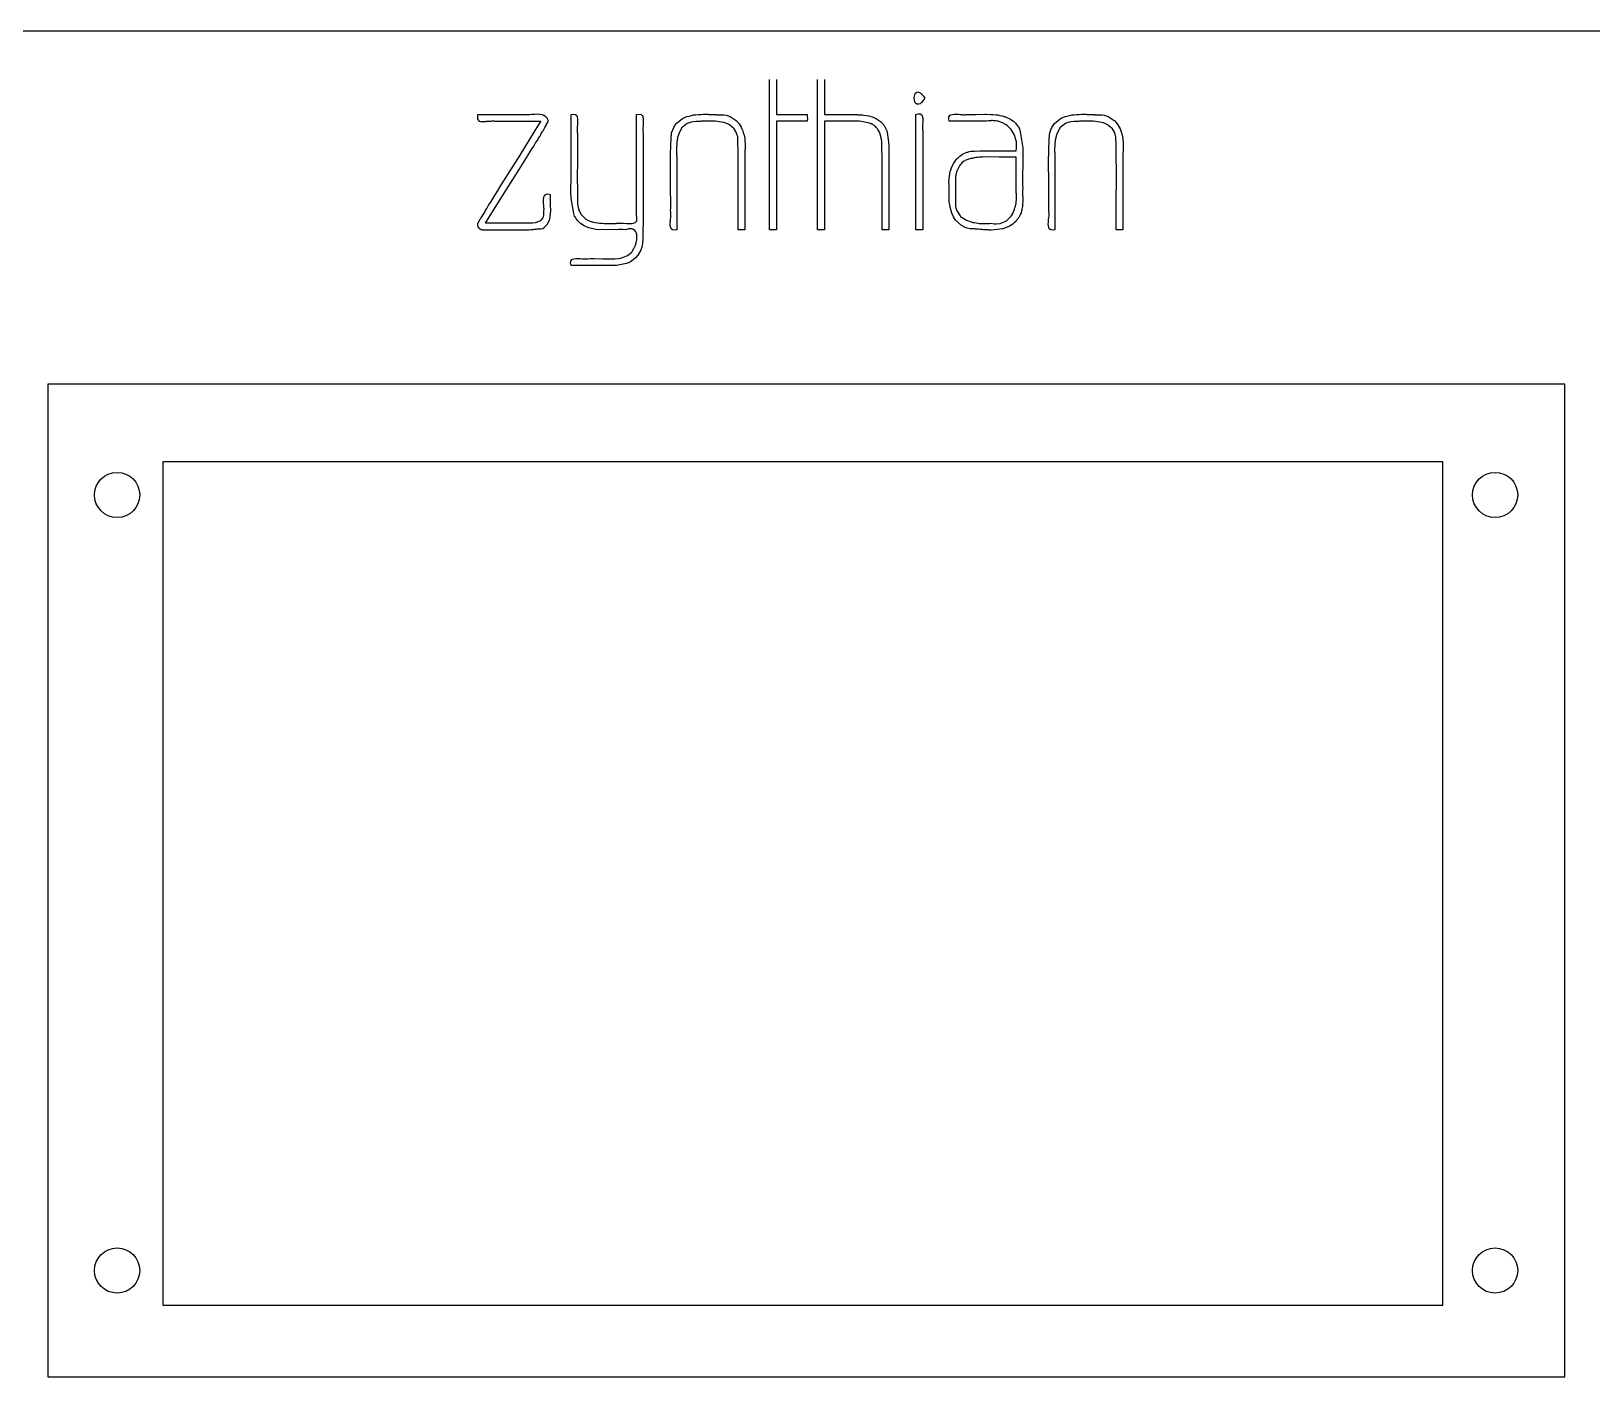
# Model space of a CAD drawing. Extents: x 0 to 273, y -3 to 140.
# Drawn here: x 92.3 to 195.9, y 46.4 to 136.8 of the extents above; entities that cross this region are included whole.
import ezdxf

# ---------------------------------------------------------------- set-up
doc = ezdxf.new("R2010")
doc.units = 0
doc.layers.get('0').update_dxf_attribs({"linetype": 'CONTINUOUS'})
doc.layers.add('DXF_PI4_CASE_TOP_MODEL_LAY', color=7, linetype='CONTINUOUS')

msp = doc.modelspace()

# ---------------------------------------------------------------- linework, layer by layer
at = {"color": 18}
for points in [[(141.32, 123.61, 0), (141.32, 126.9, 0), (141.32, 126.94, 0), (141.32, 127.7, 0), (141.32, 128.1, 0), (141.32, 128.5, 0), (141.32, 128.9, 0), (141.32, 129.3, 0), (141.32, 129.7, 0), (141.32, 129.9, 0), (141.32, 130, 0), (141.32, 130.2, 0), (141.32, 130.27, 0), (141.32, 130.52, 0), (141.32, 130.69, 0), (141.32, 130.85, 0), (141.32, 131.17, 0), (141.32, 131.33, 0), (141.32, 131.5, 0), (141.32, 131.82, 0), (141.32, 131.98, 0), (141.32, 132.15, 0), (141.32, 132.31, 0), (141.32, 132.39, 0), (141.32, 132.47, 0), (141.32, 132.55, 0), (141.32, 132.63, 0), (141.32, 132.71, 0), (141.32, 132.75, 0), (141.32, 132.77, 0), (141.32, 132.99, 0), (141.32, 133.04, 0), (141.32, 133.09, 0), (141.32, 133.19, 0), (141.32, 133.24, 0), (141.32, 133.27, 0), (141.32, 133.59, 0)], [(141.79, 133.59, 0), (141.79, 132.82, 0), (141.79, 132.06, 0), (141.79, 132.04, 0), (141.79, 131.91, 0), (141.79, 131.83, 0), (141.79, 131.76, 0), (141.79, 131.68, 0), (141.79, 131.61, 0), (141.79, 131.57, 0), (141.79, 131.53, 0), (141.79, 131.49, 0), (141.79, 131.47, 0), (141.79, 131.41, 0), (141.79, 131.39, 0), (141.79, 131.36, 0), (141.79, 131.35, 0), (141.79, 131.27, 0)], [(144.5, 123.61, 0), (144.5, 126.9, 0), (144.5, 126.94, 0), (144.5, 127.7, 0), (144.5, 128.1, 0), (144.5, 128.5, 0), (144.5, 128.9, 0), (144.5, 129.3, 0), (144.5, 129.7, 0), (144.5, 129.9, 0), (144.5, 130, 0), (144.5, 130.2, 0), (144.5, 130.27, 0), (144.5, 130.52, 0), (144.5, 130.69, 0), (144.5, 130.85, 0), (144.5, 131.17, 0), (144.5, 131.33, 0), (144.5, 131.5, 0), (144.5, 131.82, 0), (144.5, 131.98, 0), (144.5, 132.15, 0), (144.5, 132.31, 0), (144.5, 132.39, 0), (144.5, 132.47, 0), (144.5, 132.55, 0), (144.5, 132.63, 0), (144.5, 132.71, 0), (144.5, 132.75, 0), (144.5, 132.77, 0), (144.5, 132.99, 0), (144.5, 133.04, 0), (144.5, 133.09, 0), (144.5, 133.14, 0), (144.5, 133.19, 0), (144.5, 133.24, 0), (144.5, 133.27, 0), (144.5, 133.59, 0)], [(144.97, 133.59, 0), (144.97, 132.82, 0), (144.97, 132.06, 0), (144.97, 132.04, 0), (144.97, 131.91, 0), (144.97, 131.83, 0), (144.97, 131.76, 0), (144.97, 131.68, 0), (144.97, 131.61, 0), (144.97, 131.57, 0), (144.97, 131.53, 0), (144.97, 131.49, 0), (144.97, 131.47, 0), (144.97, 131.41, 0), (144.97, 131.39, 0), (144.97, 131.36, 0), (144.97, 131.35, 0), (144.97, 131.27, 0)], [(151.64, 132.35, 0), (151.5, 132.16, 0), (151.41, 132.05, 0), (151.32, 131.98, 0), (151.24, 131.94, 0), (151.11, 131.94, 0), (151.01, 132.01, 0), (150.95, 132.15, 0), (150.94, 132.23, 0), (150.93, 132.32, 0), (150.93, 132.4, 0), (150.94, 132.49, 0), (150.96, 132.56, 0), (151, 132.65, 0), (151.11, 132.75, 0), (151.17, 132.76, 0), (151.22, 132.75, 0), (151.29, 132.73, 0), (151.32, 132.71, 0), (151.35, 132.68, 0), (151.39, 132.65, 0), (151.41, 132.63, 0), (151.42, 132.62, 0), (151.48, 132.56, 0), (151.5, 132.53, 0), (151.53, 132.5, 0), (151.54, 132.48, 0), (151.55, 132.48, 0), (151.64, 132.35, 0)], [(124.8, 131.25, 0), (123.84, 131.25, 0), (122.9, 131.25, 0), (122.88, 131.25, 0), (122.72, 131.25, 0), (122.62, 131.25, 0), (122.53, 131.25, 0), (122.43, 131.25, 0), (122.39, 131.25, 0), (122.34, 131.25, 0), (122.29, 131.25, 0), (122.25, 131.25, 0), (122.2, 131.25, 0), (122.18, 131.25, 0), (122.1, 131.25, 0), (122.07, 131.25, 0), (122.04, 131.25, 0), (122.02, 131.25, 0), (121.92, 131.25, 0)], [(121.92, 131.25, 0), (121.92, 130.96, 0), (121.99, 130.87, 0), (122.06, 130.83, 0), (122.16, 130.8, 0), (122.29, 130.8, 0), (122.43, 130.8, 0), (122.5, 130.8, 0), (122.53, 130.81, 0), (122.59, 130.81, 0), (122.73, 130.83, 0), (122.83, 130.83, 0), (122.89, 130.84, 0), (122.94, 130.84, 0), (122.97, 130.84, 0), (123, 130.84, 0), (123.02, 130.84, 0), (123.04, 130.84, 0), (123.08, 130.83, 0), (123.1, 130.83, 0), (123.11, 130.83, 0), (123.12, 130.83, 0), (123.17, 130.82, 0)], [(126.13, 130.82, 0), (125.92, 130.48, 0), (124.73, 128.57, 0), (123.35, 126.36, 0), (123.32, 126.31, 0), (123.08, 125.92, 0), (122.94, 125.7, 0), (122.81, 125.48, 0), (122.67, 125.26, 0), (122.54, 125.04, 0), (122.47, 124.93, 0), (122.41, 124.82, 0), (122.34, 124.7, 0), (122.31, 124.65, 0), (122.19, 124.46, 0), (122.15, 124.39, 0), (122.11, 124.32, 0), (122.09, 124.29, 0), (121.95, 124.05, 0)], [(122.46, 124.04, 0), (122.66, 124.38, 0), (123.86, 126.29, 0), (124.7, 127.61, 0), (125.25, 128.49, 0), (125.28, 128.54, 0), (125.52, 128.93, 0), (125.66, 129.15, 0), (125.79, 129.37, 0), (125.93, 129.59, 0), (125.99, 129.7, 0), (126.06, 129.81, 0), (126.13, 129.93, 0), (126.19, 130.04, 0), (126.26, 130.15, 0), (126.29, 130.2, 0), (126.31, 130.23, 0), (126.4, 130.4, 0), (126.44, 130.46, 0), (126.48, 130.53, 0), (126.5, 130.57, 0), (126.64, 130.81, 0)], [(123.17, 130.82, 0), (124.15, 130.82, 0), (125.12, 130.82, 0), (125.14, 130.82, 0), (125.32, 130.82, 0), (125.41, 130.82, 0), (125.51, 130.82, 0), (125.6, 130.82, 0), (125.65, 130.82, 0), (125.7, 130.82, 0), (125.75, 130.82, 0), (125.8, 130.82, 0), (125.85, 130.82, 0), (125.87, 130.82, 0), (125.95, 130.82, 0), (125.98, 130.82, 0), (126.01, 130.82, 0), (126.03, 130.82, 0), (126.13, 130.82, 0)], [(126.64, 130.81, 0), (126.6, 130.91, 0), (126.57, 130.99, 0), (126.47, 131.1, 0), (126.3, 131.21, 0), (126.22, 131.24, 0), (126.06, 131.27, 0), (125.9, 131.28, 0), (125.72, 131.27, 0), (125.63, 131.27, 0), (125.52, 131.26, 0), (125.4, 131.25, 0), (125.23, 131.24, 0), (125.16, 131.24, 0), (125.09, 131.23, 0), (125.02, 131.23, 0), (124.99, 131.24, 0), (124.97, 131.24, 0), (124.92, 131.24, 0), (124.9, 131.24, 0), (124.88, 131.24, 0), (124.87, 131.24, 0), (124.8, 131.25, 0)], [(128.15, 131.27, 0), (128.25, 131.29, 0), (128.43, 131.27, 0), (128.52, 131.2, 0), (128.55, 131.13, 0), (128.58, 130.9, 0), (128.58, 130.76, 0), (128.57, 130.69, 0), (128.56, 130.59, 0), (128.55, 130.45, 0), (128.54, 130.36, 0), (128.54, 130.3, 0), (128.54, 130.24, 0), (128.54, 130.19, 0), (128.54, 130.17, 0), (128.54, 130.11, 0), (128.54, 130.1, 0), (128.55, 130.08, 0), (128.56, 130.03, 0)], [(128.15, 128.14, 0), (128.15, 129.18, 0), (128.15, 130.21, 0), (128.15, 130.23, 0), (128.15, 130.41, 0), (128.15, 130.51, 0), (128.15, 130.61, 0), (128.15, 130.71, 0), (128.15, 130.76, 0), (128.15, 130.82, 0), (128.15, 130.87, 0), (128.15, 130.92, 0), (128.15, 130.97, 0), (128.15, 130.99, 0), (128.15, 131.08, 0), (128.15, 131.11, 0), (128.15, 131.14, 0), (128.15, 131.16, 0), (128.15, 131.27, 0)], [(132.48, 131.27, 0), (132.77, 131.28, 0), (132.87, 131.2, 0), (132.9, 131.14, 0), (132.94, 130.92, 0), (132.94, 130.78, 0), (132.94, 130.71, 0), (132.93, 130.62, 0), (132.92, 130.49, 0), (132.91, 130.38, 0), (132.91, 130.33, 0), (132.9, 130.27, 0), (132.9, 130.22, 0), (132.9, 130.19, 0), (132.91, 130.13, 0), (132.91, 130.12, 0), (132.91, 130.1, 0), (132.92, 130.05, 0)], [(132.48, 124.57, 0), (132.48, 126.78, 0), (132.48, 126.8, 0), (132.48, 127.32, 0), (132.48, 127.58, 0), (132.48, 127.85, 0), (132.48, 128.12, 0), (132.48, 128.39, 0), (132.48, 128.66, 0), (132.48, 128.79, 0), (132.48, 128.99, 0), (132.48, 129.04, 0), (132.48, 129.21, 0), (132.48, 129.43, 0), (132.48, 129.64, 0), (132.48, 129.75, 0), (132.48, 129.86, 0), (132.48, 130.08, 0), (132.48, 130.19, 0), (132.48, 130.3, 0), (132.48, 130.41, 0), (132.48, 130.52, 0), (132.48, 130.62, 0), (132.48, 130.68, 0), (132.48, 130.71, 0), (132.48, 130.87, 0), (132.48, 130.93, 0), (132.48, 131, 0), (132.48, 131.03, 0), (132.48, 131.05, 0), (132.48, 131.27, 0)], [(134.82, 130.05, 0), (134.89, 130.25, 0), (134.96, 130.4, 0), (135.13, 130.66, 0), (135.52, 130.98, 0), (135.58, 131.01, 0), (135.84, 131.12, 0), (135.98, 131.16, 0), (136.13, 131.2, 0), (136.28, 131.23, 0), (136.43, 131.25, 0), (136.59, 131.26, 0), (136.67, 131.27, 0), (136.79, 131.27, 0), (136.92, 131.28, 0), (137.05, 131.28, 0), (137.17, 131.28, 0), (137.24, 131.28, 0), (137.3, 131.27, 0), (137.43, 131.27, 0), (137.49, 131.27, 0), (137.56, 131.27, 0), (137.62, 131.26, 0), (137.68, 131.26, 0), (137.74, 131.26, 0), (137.77, 131.26, 0), (137.79, 131.25, 0), (137.88, 131.25, 0), (137.92, 131.25, 0), (137.95, 131.25, 0), (137.97, 131.25, 0), (138.1, 131.24, 0)], [(136.44, 130.79, 0), (136.24, 130.78, 0), (136.11, 130.76, 0), (135.86, 130.67, 0), (135.53, 130.41, 0), (135.5, 130.39, 0), (135.29, 129.98, 0), (135.22, 129.74, 0), (135.2, 129.62, 0), (135.17, 129.46, 0), (135.16, 129.35, 0), (135.16, 129.25, 0), (135.15, 129.14, 0), (135.15, 129.04, 0), (135.15, 128.93, 0), (135.15, 128.88, 0), (135.15, 128.83, 0), (135.15, 128.78, 0), (135.15, 128.72, 0), (135.15, 128.67, 0), (135.15, 128.65, 0), (135.15, 128.56, 0), (135.16, 128.53, 0), (135.16, 128.5, 0), (135.16, 128.48, 0), (135.16, 128.38, 0)], [(139.21, 129.77, 0), (139.16, 129.95, 0), (139.11, 130.08, 0), (138.98, 130.3, 0), (138.67, 130.57, 0), (138.61, 130.6, 0), (138.38, 130.7, 0), (138.26, 130.73, 0), (138.13, 130.76, 0), (138, 130.78, 0), (137.87, 130.8, 0), (137.73, 130.81, 0), (137.66, 130.82, 0), (137.56, 130.82, 0), (137.43, 130.82, 0), (137.34, 130.82, 0), (137.22, 130.82, 0), (137.17, 130.82, 0), (137.11, 130.82, 0), (137, 130.81, 0), (136.95, 130.81, 0), (136.89, 130.81, 0), (136.84, 130.81, 0), (136.79, 130.81, 0), (136.73, 130.8, 0), (136.71, 130.8, 0), (136.62, 130.8, 0), (136.59, 130.8, 0), (136.56, 130.8, 0), (136.54, 130.8, 0), (136.44, 130.79, 0)], [(138.1, 131.24, 0), (138.29, 131.23, 0), (138.44, 131.21, 0), (138.7, 131.13, 0), (139.1, 130.87, 0), (139.13, 130.84, 0), (139.3, 130.65, 0), (139.37, 130.54, 0), (139.43, 130.42, 0), (139.49, 130.3, 0), (139.54, 130.18, 0), (139.58, 130.05, 0), (139.6, 129.99, 0), (139.61, 129.95, 0), (139.63, 129.89, 0), (139.65, 129.79, 0), (139.67, 129.67, 0), (139.68, 129.55, 0), (139.69, 129.5, 0), (139.69, 129.44, 0), (139.7, 129.33, 0), (139.7, 129.27, 0), (139.71, 129.21, 0), (139.71, 129.16, 0), (139.71, 129.1, 0), (139.7, 129.05, 0), (139.7, 129.02, 0), (139.7, 129, 0), (139.7, 128.92, 0), (139.69, 128.89, 0), (139.69, 128.85, 0), (139.69, 128.84, 0), (139.68, 128.72, 0)], [(141.79, 131.27, 0), (142.47, 131.27, 0), (143.14, 131.27, 0), (143.15, 131.27, 0), (143.27, 131.27, 0), (143.34, 131.27, 0), (143.4, 131.27, 0), (143.47, 131.27, 0), (143.54, 131.27, 0), (143.6, 131.27, 0), (143.64, 131.27, 0), (143.65, 131.27, 0), (143.71, 131.27, 0), (143.73, 131.27, 0), (143.75, 131.27, 0), (143.76, 131.27, 0), (143.83, 131.27, 0)], [(141.79, 130.81, 0), (141.79, 128.44, 0), (141.79, 128.41, 0), (141.79, 127.86, 0), (141.79, 127.57, 0), (141.79, 127.28, 0), (141.79, 127, 0), (141.79, 126.71, 0), (141.79, 126.42, 0), (141.79, 126.28, 0), (141.79, 126.06, 0), (141.79, 126.01, 0), (141.79, 125.83, 0), (141.79, 125.59, 0), (141.79, 125.36, 0), (141.79, 125.24, 0), (141.79, 125.12, 0), (141.79, 124.89, 0), (141.79, 124.77, 0), (141.79, 124.65, 0), (141.79, 124.54, 0), (141.79, 124.42, 0), (141.79, 124.3, 0), (141.79, 124.24, 0), (141.79, 124.22, 0), (141.79, 124.04, 0), (141.79, 123.97, 0), (141.79, 123.9, 0), (141.79, 123.86, 0), (141.79, 123.84, 0), (141.79, 123.61, 0)], [(143.81, 130.81, 0), (143.14, 130.81, 0), (142.48, 130.81, 0), (142.46, 130.81, 0), (142.35, 130.81, 0), (142.28, 130.81, 0), (142.21, 130.81, 0), (142.15, 130.81, 0), (142.08, 130.81, 0), (142.02, 130.81, 0), (141.98, 130.81, 0), (141.97, 130.81, 0), (141.91, 130.81, 0), (141.89, 130.81, 0), (141.87, 130.81, 0), (141.86, 130.81, 0), (141.79, 130.81, 0)], [(143.83, 131.27, 0), (143.83, 131.19, 0), (143.83, 131.13, 0), (143.83, 131.11, 0), (143.84, 131.03, 0), (143.84, 130.99, 0), (143.84, 130.97, 0), (143.84, 130.95, 0), (143.84, 130.92, 0), (143.83, 130.89, 0), (143.83, 130.88, 0), (143.83, 130.86, 0), (143.82, 130.85, 0), (143.82, 130.83, 0), (143.81, 130.81, 0)], [(144.97, 131.27, 0), (145.1, 131.27, 0), (145.85, 131.27, 0), (146.36, 131.27, 0), (146.7, 131.27, 0), (146.72, 131.27, 0), (146.87, 131.27, 0), (146.96, 131.26, 0), (147.04, 131.26, 0), (147.13, 131.26, 0), (147.17, 131.25, 0), (147.21, 131.25, 0), (147.26, 131.25, 0), (147.3, 131.25, 0), (147.34, 131.24, 0), (147.36, 131.24, 0), (147.44, 131.24, 0), (147.46, 131.24, 0), (147.49, 131.23, 0), (147.5, 131.23, 0), (147.59, 131.22, 0)], [(145.96, 130.81, 0), (145.63, 130.81, 0), (145.48, 130.81, 0), (145.3, 130.81, 0), (145.17, 130.81, 0), (145.03, 130.81, 0), (145.02, 130.81, 0), (144.97, 130.81, 0)], [(144.97, 130.81, 0), (144.97, 128.44, 0), (144.97, 128.41, 0), (144.97, 127.86, 0), (144.97, 127.57, 0), (144.97, 127.28, 0), (144.97, 127, 0), (144.97, 126.71, 0), (144.97, 126.42, 0), (144.97, 126.28, 0), (144.97, 126.06, 0), (144.97, 126.01, 0), (144.97, 125.83, 0), (144.97, 125.59, 0), (144.97, 125.36, 0), (144.97, 125.24, 0), (144.97, 125.12, 0), (144.97, 124.89, 0), (144.97, 124.77, 0), (144.97, 124.65, 0), (144.97, 124.54, 0), (144.97, 124.42, 0), (144.97, 124.3, 0), (144.97, 124.25, 0), (144.97, 124.22, 0), (144.97, 124.04, 0), (144.97, 123.97, 0), (144.97, 123.9, 0), (144.97, 123.86, 0), (144.97, 123.84, 0), (144.97, 123.61, 0)], [(147.94, 130.69, 0), (147.85, 130.72, 0), (147.29, 130.81, 0), (146.98, 130.82, 0), (146.64, 130.82, 0), (146.62, 130.82, 0), (146.51, 130.81, 0), (146.44, 130.81, 0), (146.38, 130.81, 0), (146.31, 130.81, 0), (146.25, 130.81, 0), (146.18, 130.81, 0), (146.15, 130.81, 0), (146.13, 130.81, 0), (146.08, 130.81, 0), (146.06, 130.81, 0), (146.04, 130.81, 0), (146.03, 130.81, 0), (145.96, 130.81, 0)], [(147.59, 131.22, 0), (147.77, 131.2, 0), (147.92, 131.17, 0), (148.2, 131.08, 0), (148.22, 131.07, 0), (148.36, 131.01, 0), (148.43, 130.97, 0), (148.5, 130.93, 0), (148.56, 130.89, 0), (148.63, 130.84, 0), (148.69, 130.79, 0), (148.71, 130.77, 0), (148.76, 130.73, 0), (148.78, 130.7, 0), (148.84, 130.64, 0), (148.88, 130.59, 0), (148.9, 130.56, 0), (148.92, 130.54, 0), (148.96, 130.49, 0), (148.97, 130.46, 0), (148.99, 130.43, 0), (149, 130.41, 0), (149.02, 130.38, 0), (149.03, 130.35, 0), (149.04, 130.33, 0), (149.06, 130.28, 0), (149.07, 130.26, 0), (149.07, 130.24, 0), (149.08, 130.23, 0), (149.1, 130.17, 0)], [(148.78, 129.33, 0), (148.77, 129.48, 0), (148.76, 129.62, 0), (148.7, 129.86, 0), (148.69, 129.89, 0), (148.65, 130.02, 0), (148.62, 130.08, 0), (148.59, 130.14, 0), (148.55, 130.2, 0), (148.52, 130.26, 0), (148.48, 130.31, 0), (148.46, 130.34, 0), (148.43, 130.38, 0), (148.4, 130.41, 0), (148.35, 130.46, 0), (148.31, 130.49, 0), (148.29, 130.51, 0), (148.27, 130.53, 0), (148.22, 130.56, 0), (148.2, 130.58, 0), (148.18, 130.59, 0), (148.15, 130.61, 0), (148.13, 130.62, 0), (148.1, 130.63, 0), (148.09, 130.64, 0), (148.04, 130.66, 0), (148.03, 130.66, 0), (148.01, 130.67, 0), (148, 130.67, 0), (147.94, 130.69, 0)], [(151.03, 131.27, 0), (151.2, 131.31, 0), (151.32, 131.3, 0), (151.43, 131.23, 0), (151.46, 131.19, 0), (151.5, 130.99, 0), (151.5, 130.87, 0), (151.5, 130.8, 0), (151.49, 130.72, 0), (151.48, 130.61, 0), (151.48, 130.51, 0), (151.47, 130.45, 0), (151.47, 130.4, 0), (151.47, 130.35, 0), (151.47, 130.33, 0), (151.47, 130.27, 0), (151.48, 130.26, 0), (151.48, 130.25, 0), (151.49, 130.19, 0)], [(151.03, 123.61, 0), (151.03, 126.14, 0), (151.03, 126.16, 0), (151.03, 126.75, 0), (151.03, 127.06, 0), (151.03, 127.36, 0), (151.03, 127.67, 0), (151.03, 127.98, 0), (151.03, 128.28, 0), (151.03, 128.44, 0), (151.03, 128.67, 0), (151.03, 128.72, 0), (151.03, 128.91, 0), (151.03, 129.16, 0), (151.03, 129.41, 0), (151.03, 129.54, 0), (151.03, 129.66, 0), (151.03, 129.91, 0), (151.03, 130.03, 0), (151.03, 130.16, 0), (151.03, 130.28, 0), (151.03, 130.41, 0), (151.03, 130.53, 0), (151.03, 130.59, 0), (151.03, 130.63, 0), (151.03, 130.81, 0), (151.03, 130.89, 0), (151.03, 130.96, 0), (151.03, 131, 0), (151.03, 131.02, 0), (151.03, 131.27, 0)], [(153.26, 130.81, 0), (153.22, 130.99, 0), (153.23, 131.11, 0), (153.31, 131.22, 0), (153.35, 131.25, 0), (153.57, 131.29, 0), (153.7, 131.29, 0), (153.77, 131.28, 0), (153.86, 131.28, 0), (153.99, 131.27, 0), (154.08, 131.26, 0), (154.14, 131.25, 0), (154.19, 131.25, 0), (154.25, 131.25, 0), (154.27, 131.25, 0), (154.33, 131.26, 0), (154.34, 131.26, 0), (154.36, 131.26, 0), (154.41, 131.27, 0)], [(155.73, 130.81, 0), (154.9, 130.81, 0), (154.1, 130.81, 0), (154.08, 130.81, 0), (153.94, 130.81, 0), (153.86, 130.81, 0), (153.78, 130.81, 0), (153.7, 130.81, 0), (153.62, 130.81, 0), (153.58, 130.81, 0), (153.54, 130.81, 0), (153.5, 130.81, 0), (153.48, 130.81, 0), (153.41, 130.81, 0), (153.38, 130.81, 0), (153.36, 130.81, 0), (153.34, 130.81, 0), (153.26, 130.81, 0)], [(154.41, 131.27, 0), (154.74, 131.26, 0), (155.05, 131.27, 0), (155.61, 131.28, 0), (155.69, 131.28, 0), (156.01, 131.27, 0), (156.16, 131.26, 0), (156.32, 131.25, 0), (156.47, 131.23, 0), (156.62, 131.2, 0), (156.77, 131.17, 0), (156.84, 131.15, 0), (156.88, 131.14, 0), (156.95, 131.12, 0), (157.04, 131.09, 0), (157.17, 131.03, 0), (157.28, 130.98, 0), (157.33, 130.95, 0), (157.38, 130.91, 0), (157.47, 130.85, 0), (157.52, 130.81, 0), (157.57, 130.77, 0), (157.61, 130.73, 0), (157.66, 130.68, 0), (157.7, 130.63, 0), (157.72, 130.61, 0), (157.73, 130.6, 0), (157.79, 130.52, 0), (157.81, 130.49, 0), (157.83, 130.46, 0), (157.85, 130.44, 0), (157.85, 130.43, 0), (157.92, 130.31, 0)], [(157.69, 128.84, 0), (157.71, 129.02, 0), (157.72, 129.16, 0), (157.71, 129.44, 0), (157.58, 129.89, 0), (157.56, 129.94, 0), (157.44, 130.16, 0), (157.36, 130.26, 0), (157.28, 130.36, 0), (157.19, 130.44, 0), (157.09, 130.53, 0), (156.99, 130.6, 0), (156.94, 130.63, 0), (156.91, 130.65, 0), (156.85, 130.68, 0), (156.78, 130.71, 0), (156.66, 130.76, 0), (156.56, 130.79, 0), (156.51, 130.81, 0), (156.46, 130.82, 0), (156.35, 130.84, 0), (156.3, 130.85, 0), (156.24, 130.85, 0), (156.19, 130.85, 0), (156.13, 130.86, 0), (156.07, 130.86, 0), (156.04, 130.85, 0), (155.94, 130.85, 0), (155.91, 130.84, 0), (155.87, 130.84, 0), (155.85, 130.84, 0), (155.73, 130.81, 0)], [(159.93, 130.05, 0), (160, 130.25, 0), (160.07, 130.4, 0), (160.24, 130.66, 0), (160.63, 130.98, 0), (160.68, 131.01, 0), (160.95, 131.12, 0), (161.09, 131.16, 0), (161.24, 131.2, 0), (161.39, 131.23, 0), (161.54, 131.25, 0), (161.7, 131.26, 0), (161.78, 131.27, 0), (161.89, 131.27, 0), (162.03, 131.28, 0), (162.15, 131.28, 0), (162.28, 131.28, 0), (162.35, 131.28, 0), (162.41, 131.27, 0), (162.54, 131.27, 0), (162.6, 131.27, 0), (162.67, 131.27, 0), (162.73, 131.26, 0), (162.79, 131.26, 0), (162.85, 131.26, 0), (162.88, 131.26, 0), (162.9, 131.25, 0), (162.99, 131.25, 0), (163.02, 131.25, 0), (163.06, 131.25, 0), (163.08, 131.25, 0), (163.2, 131.24, 0)], [(161.54, 130.79, 0), (161.35, 130.78, 0), (161.21, 130.76, 0), (160.97, 130.67, 0), (160.63, 130.41, 0), (160.61, 130.39, 0), (160.39, 129.98, 0), (160.33, 129.74, 0), (160.3, 129.62, 0), (160.29, 129.55, 0), (160.28, 129.46, 0), (160.27, 129.35, 0), (160.26, 129.25, 0), (160.26, 129.14, 0), (160.25, 129.04, 0), (160.25, 128.93, 0), (160.25, 128.88, 0), (160.25, 128.83, 0), (160.25, 128.78, 0), (160.26, 128.72, 0), (160.26, 128.67, 0), (160.26, 128.65, 0), (160.26, 128.56, 0), (160.26, 128.53, 0), (160.26, 128.5, 0), (160.27, 128.48, 0), (160.27, 128.38, 0)], [(164.32, 129.77, 0), (164.27, 129.95, 0), (164.22, 130.08, 0), (164.09, 130.3, 0), (163.77, 130.57, 0), (163.71, 130.6, 0), (163.49, 130.7, 0), (163.36, 130.73, 0), (163.24, 130.76, 0), (163.11, 130.78, 0), (162.97, 130.8, 0), (162.84, 130.81, 0), (162.77, 130.82, 0), (162.67, 130.82, 0), (162.53, 130.82, 0), (162.44, 130.82, 0), (162.33, 130.82, 0), (162.28, 130.82, 0), (162.22, 130.82, 0), (162.11, 130.81, 0), (162.06, 130.81, 0), (162, 130.81, 0), (161.95, 130.81, 0), (161.9, 130.81, 0), (161.84, 130.8, 0), (161.82, 130.8, 0), (161.73, 130.8, 0), (161.7, 130.8, 0), (161.66, 130.8, 0), (161.65, 130.8, 0), (161.54, 130.79, 0)], [(163.2, 131.24, 0), (163.4, 131.23, 0), (163.54, 131.21, 0), (163.81, 131.13, 0), (164.21, 130.87, 0), (164.24, 130.84, 0), (164.4, 130.65, 0), (164.47, 130.54, 0), (164.54, 130.42, 0), (164.6, 130.3, 0), (164.65, 130.18, 0), (164.69, 130.05, 0), (164.71, 129.99, 0), (164.72, 129.95, 0), (164.73, 129.89, 0), (164.75, 129.79, 0), (164.78, 129.67, 0), (164.79, 129.55, 0), (164.8, 129.5, 0), (164.8, 129.44, 0), (164.81, 129.33, 0), (164.81, 129.27, 0), (164.81, 129.21, 0), (164.81, 129.16, 0), (164.81, 129.1, 0), (164.81, 129.05, 0), (164.81, 129.02, 0), (164.81, 129, 0), (164.8, 128.92, 0), (164.8, 128.89, 0), (164.8, 128.85, 0), (164.8, 128.84, 0), (164.78, 128.72, 0)], [(128.56, 130.03, 0), (128.56, 129.78, 0), (128.56, 128.41, 0), (128.55, 126.83, 0), (128.55, 126.8, 0), (128.56, 126.52, 0), (128.56, 126.36, 0), (128.56, 126.28, 0), (128.56, 126.2, 0), (128.56, 126.05, 0), (128.57, 125.97, 0), (128.57, 125.89, 0), (128.57, 125.81, 0), (128.57, 125.73, 0), (128.57, 125.65, 0), (128.57, 125.62, 0), (128.58, 125.6, 0), (128.58, 125.48, 0), (128.58, 125.43, 0), (128.58, 125.38, 0), (128.58, 125.36, 0), (128.58, 125.35, 0), (128.59, 125.19, 0)], [(132.92, 130.05, 0), (132.92, 128.8, 0), (132.92, 127.62, 0), (132.92, 127.6, 0), (132.92, 127.03, 0), (132.92, 126.74, 0), (132.93, 126.44, 0), (132.93, 126.15, 0), (132.93, 125.85, 0), (132.93, 125.56, 0), (132.93, 125.41, 0), (132.93, 125.19, 0), (132.93, 125.14, 0), (132.93, 124.95, 0), (132.92, 124.71, 0), (132.92, 124.47, 0), (132.92, 124.35, 0), (132.92, 124.24, 0), (132.92, 124, 0), (132.92, 123.88, 0), (132.91, 123.76, 0), (132.91, 123.64, 0), (132.91, 123.52, 0), (132.91, 123.4, 0), (132.91, 123.34, 0), (132.9, 123.31, 0), (132.9, 123.13, 0), (132.9, 123.06, 0), (132.9, 122.99, 0), (132.9, 122.95, 0), (132.9, 122.93, 0), (132.89, 122.69, 0)], [(134.75, 124.85, 0), (134.76, 125.11, 0), (134.75, 126.58, 0), (134.74, 128.29, 0), (134.74, 128.33, 0), (134.75, 128.62, 0), (134.75, 128.79, 0), (134.75, 128.88, 0), (134.76, 128.96, 0), (134.76, 129.13, 0), (134.77, 129.21, 0), (134.77, 129.3, 0), (134.77, 129.38, 0), (134.78, 129.47, 0), (134.78, 129.55, 0), (134.79, 129.59, 0), (134.79, 129.61, 0), (134.8, 129.74, 0), (134.8, 129.79, 0), (134.8, 129.84, 0), (134.81, 129.87, 0), (134.81, 129.88, 0), (134.82, 130.05, 0)], [(139.24, 123.61, 0), (139.23, 124.66, 0), (139.23, 125.64, 0), (139.23, 125.66, 0), (139.24, 126.13, 0), (139.24, 126.38, 0), (139.24, 126.63, 0), (139.24, 126.87, 0), (139.24, 127.12, 0), (139.24, 127.37, 0), (139.24, 127.49, 0), (139.24, 127.67, 0), (139.24, 127.72, 0), (139.24, 128.07, 0), (139.24, 128.27, 0), (139.24, 128.37, 0), (139.23, 128.47, 0), (139.23, 128.67, 0), (139.23, 128.77, 0), (139.23, 128.87, 0), (139.23, 128.97, 0), (139.23, 129.07, 0), (139.22, 129.17, 0), (139.22, 129.22, 0), (139.22, 129.25, 0), (139.22, 129.4, 0), (139.22, 129.46, 0), (139.22, 129.52, 0), (139.22, 129.55, 0), (139.22, 129.57, 0), (139.21, 129.77, 0)], [(149.1, 130.17, 0), (149.13, 130.06, 0), (149.23, 129.44, 0), (149.25, 129.09, 0), (149.24, 128.71, 0), (149.24, 128.69, 0), (149.24, 128.56, 0), (149.24, 128.49, 0), (149.24, 128.42, 0), (149.24, 128.35, 0), (149.24, 128.27, 0), (149.24, 128.24, 0), (149.24, 128.2, 0), (149.24, 128.16, 0), (149.24, 128.15, 0), (149.24, 128.08, 0), (149.24, 128.06, 0), (149.24, 128.04, 0), (149.24, 128.03, 0), (149.24, 127.95, 0)], [(151.49, 130.19, 0), (151.49, 128.02, 0), (151.49, 128, 0), (151.49, 127.49, 0), (151.49, 127.23, 0), (151.49, 126.97, 0), (151.49, 126.7, 0), (151.49, 126.44, 0), (151.49, 126.18, 0), (151.49, 126.05, 0), (151.49, 125.85, 0), (151.49, 125.8, 0), (151.49, 125.63, 0), (151.49, 125.42, 0), (151.49, 125.21, 0), (151.49, 125.1, 0), (151.49, 124.99, 0), (151.49, 124.78, 0), (151.49, 124.67, 0), (151.49, 124.56, 0), (151.49, 124.46, 0), (151.49, 124.35, 0), (151.49, 124.24, 0), (151.49, 124.19, 0), (151.49, 124.16, 0), (151.49, 124.01, 0), (151.49, 123.94, 0), (151.49, 123.87, 0), (151.49, 123.84, 0), (151.49, 123.82, 0), (151.49, 123.61, 0)], [(157.92, 130.31, 0), (157.97, 130.12, 0), (158.13, 129.04, 0), (158.14, 128.51, 0), (158.14, 128.25, 0), (158.13, 127.74, 0), (158.13, 127.7, 0), (158.12, 127.48, 0), (158.12, 127.35, 0), (158.12, 127.29, 0), (158.12, 127.23, 0), (158.11, 127.1, 0), (158.11, 127.03, 0), (158.11, 126.97, 0), (158.11, 126.91, 0), (158.11, 126.84, 0), (158.11, 126.78, 0), (158.11, 126.75, 0), (158.11, 126.73, 0), (158.12, 126.64, 0), (158.12, 126.6, 0), (158.12, 126.56, 0), (158.12, 126.54, 0), (158.13, 126.4, 0)], [(159.86, 124.85, 0), (159.86, 125.11, 0), (159.86, 126.58, 0), (159.85, 128.29, 0), (159.85, 128.33, 0), (159.86, 128.62, 0), (159.86, 128.79, 0), (159.86, 128.88, 0), (159.87, 128.96, 0), (159.87, 129.13, 0), (159.87, 129.21, 0), (159.88, 129.3, 0), (159.88, 129.38, 0), (159.89, 129.47, 0), (159.89, 129.55, 0), (159.89, 129.59, 0), (159.9, 129.61, 0), (159.9, 129.74, 0), (159.91, 129.79, 0), (159.91, 129.84, 0), (159.91, 129.87, 0), (159.91, 129.88, 0), (159.93, 130.05, 0)], [(164.34, 123.61, 0), (164.34, 124.66, 0), (164.34, 125.64, 0), (164.34, 125.66, 0), (164.34, 126.13, 0), (164.35, 126.38, 0), (164.35, 126.63, 0), (164.35, 126.87, 0), (164.35, 127.12, 0), (164.35, 127.37, 0), (164.35, 127.49, 0), (164.35, 127.67, 0), (164.35, 127.72, 0), (164.35, 127.87, 0), (164.34, 128.07, 0), (164.34, 128.27, 0), (164.34, 128.37, 0), (164.34, 128.47, 0), (164.34, 128.67, 0), (164.34, 128.77, 0), (164.34, 128.87, 0), (164.34, 128.97, 0), (164.33, 129.07, 0), (164.33, 129.17, 0), (164.33, 129.22, 0), (164.33, 129.25, 0), (164.33, 129.4, 0), (164.33, 129.46, 0), (164.32, 129.52, 0), (164.32, 129.55, 0), (164.32, 129.57, 0), (164.32, 129.77, 0)], [(139.68, 128.72, 0), (139.68, 127.03, 0), (139.68, 127.02, 0), (139.68, 126.63, 0), (139.68, 126.42, 0), (139.68, 126.22, 0), (139.68, 126.01, 0), (139.68, 125.81, 0), (139.68, 125.6, 0), (139.68, 125.5, 0), (139.68, 125.31, 0), (139.68, 123.94, 0), (139.68, 123.92, 0), (139.68, 123.87, 0), (139.68, 123.81, 0), (139.68, 123.79, 0), (139.68, 123.78, 0), (139.68, 123.61, 0)], [(148.79, 123.61, 0), (148.79, 125.5, 0), (148.79, 125.52, 0), (148.79, 125.95, 0), (148.79, 126.18, 0), (148.79, 126.41, 0), (148.79, 126.64, 0), (148.79, 126.87, 0), (148.79, 127.1, 0), (148.79, 127.21, 0), (148.79, 127.38, 0), (148.79, 127.42, 0), (148.79, 127.76, 0), (148.79, 127.94, 0), (148.79, 128.03, 0), (148.79, 128.13, 0), (148.79, 128.31, 0), (148.79, 128.41, 0), (148.79, 128.5, 0), (148.79, 128.59, 0), (148.79, 128.68, 0), (148.78, 128.78, 0), (148.78, 128.82, 0), (148.78, 128.85, 0), (148.78, 128.98, 0), (148.78, 129.04, 0), (148.78, 129.1, 0), (148.78, 129.13, 0), (148.78, 129.14, 0), (148.78, 129.33, 0)], [(153.26, 126.44, 0), (153.24, 126.6, 0), (153.23, 126.74, 0), (153.24, 127.01, 0), (153.32, 127.47, 0), (153.34, 127.53, 0), (153.43, 127.78, 0), (153.55, 128.02, 0), (153.69, 128.23, 0), (153.78, 128.33, 0), (153.82, 128.37, 0), (153.89, 128.44, 0), (153.96, 128.5, 0), (154.05, 128.57, 0), (154.14, 128.62, 0), (154.23, 128.67, 0), (154.33, 128.72, 0), (154.38, 128.74, 0), (154.43, 128.76, 0), (154.48, 128.77, 0), (154.53, 128.79, 0), (154.59, 128.8, 0), (154.61, 128.8, 0), (154.71, 128.82, 0), (154.75, 128.82, 0), (154.78, 128.83, 0), (154.8, 128.83, 0), (154.93, 128.83, 0)], [(154.93, 128.83, 0), (155.3, 128.84, 0), (155.85, 128.84, 0), (156.75, 128.84, 0), (156.77, 128.84, 0), (156.93, 128.84, 0), (157.02, 128.84, 0), (157.11, 128.84, 0), (157.2, 128.84, 0), (157.29, 128.84, 0), (157.33, 128.84, 0), (157.38, 128.84, 0), (157.42, 128.84, 0), (157.44, 128.84, 0), (157.52, 128.84, 0), (157.55, 128.84, 0), (157.58, 128.84, 0), (157.59, 128.84, 0), (157.69, 128.84, 0)], [(164.78, 128.72, 0), (164.78, 127.03, 0), (164.78, 127.02, 0), (164.78, 126.63, 0), (164.78, 126.42, 0), (164.78, 126.22, 0), (164.78, 126.01, 0), (164.78, 125.81, 0), (164.78, 125.6, 0), (164.78, 125.5, 0), (164.78, 125.31, 0), (164.78, 123.94, 0), (164.78, 123.92, 0), (164.78, 123.87, 0), (164.78, 123.81, 0), (164.78, 123.79, 0), (164.78, 123.78, 0), (164.78, 123.61, 0)], [(128.38, 124.52, 0), (128.32, 124.69, 0), (128.15, 125.68, 0), (128.13, 126.18, 0), (128.13, 126.42, 0), (128.15, 126.9, 0), (128.15, 126.94, 0), (128.15, 127.14, 0), (128.16, 127.26, 0), (128.16, 127.31, 0), (128.16, 127.37, 0), (128.16, 127.49, 0), (128.16, 127.55, 0), (128.16, 127.61, 0), (128.16, 127.67, 0), (128.16, 127.73, 0), (128.16, 127.79, 0), (128.16, 127.82, 0), (128.16, 127.92, 0), (128.16, 127.96, 0), (128.15, 127.99, 0), (128.15, 128.01, 0), (128.15, 128.14, 0)], [(135.16, 128.38, 0), (135.16, 126.81, 0), (135.16, 126.79, 0), (135.16, 126.42, 0), (135.16, 126.23, 0), (135.16, 126.04, 0), (135.16, 125.85, 0), (135.16, 125.66, 0), (135.16, 125.47, 0), (135.16, 125.38, 0), (135.16, 125.2, 0), (135.16, 123.9, 0), (135.16, 123.85, 0), (135.16, 123.8, 0), (135.16, 123.78, 0), (135.16, 123.77, 0), (135.16, 123.61, 0)], [(149.24, 127.95, 0), (149.24, 126.5, 0), (149.24, 125.65, 0), (149.24, 125.09, 0), (149.24, 125.06, 0), (149.24, 124.8, 0), (149.24, 124.66, 0), (149.24, 124.59, 0), (149.24, 124.52, 0), (149.24, 124.38, 0), (149.24, 124.31, 0), (149.24, 124.24, 0), (149.24, 124.17, 0), (149.24, 124.1, 0), (149.24, 124.03, 0), (149.24, 123.99, 0), (149.24, 123.98, 0), (149.24, 123.87, 0), (149.24, 123.83, 0), (149.24, 123.78, 0), (149.24, 123.76, 0), (149.24, 123.61, 0)], [(154.35, 128.24, 0), (154.21, 128.15, 0), (154.12, 128.07, 0), (153.96, 127.9, 0), (153.77, 127.54, 0), (153.76, 127.5, 0), (153.7, 127.27, 0), (153.67, 127.04, 0), (153.66, 126.79, 0), (153.66, 126.67, 0), (153.66, 126.61, 0), (153.66, 126.52, 0), (153.66, 126.42, 0), (153.67, 126.31, 0), (153.67, 126.21, 0), (153.67, 126.16, 0), (153.67, 126.11, 0), (153.68, 126.01, 0), (153.68, 125.97, 0), (153.68, 125.92, 0), (153.68, 125.87, 0), (153.68, 125.82, 0), (153.68, 125.77, 0), (153.68, 125.75, 0), (153.68, 125.66, 0), (153.68, 125.63, 0), (153.68, 125.61, 0), (153.68, 125.59, 0), (153.67, 125.49, 0)], [(157.69, 128.43, 0), (157.52, 128.42, 0), (156.58, 128.43, 0), (155.9, 128.45, 0), (155.47, 128.44, 0), (155.43, 128.43, 0), (155.25, 128.42, 0), (155.14, 128.41, 0), (155.03, 128.4, 0), (154.93, 128.38, 0), (154.87, 128.37, 0), (154.82, 128.36, 0), (154.77, 128.35, 0), (154.72, 128.34, 0), (154.66, 128.33, 0), (154.64, 128.32, 0), (154.55, 128.3, 0), (154.51, 128.29, 0), (154.48, 128.28, 0), (154.35, 128.24, 0)], [(157.69, 126.17, 0), (157.69, 126.93, 0), (157.69, 127.66, 0), (157.69, 127.68, 0), (157.69, 127.81, 0), (157.69, 127.88, 0), (157.69, 127.96, 0), (157.69, 128.03, 0), (157.69, 128.1, 0), (157.69, 128.14, 0), (157.69, 128.18, 0), (157.69, 128.21, 0), (157.69, 128.23, 0), (157.69, 128.3, 0), (157.69, 128.32, 0), (157.69, 128.34, 0), (157.69, 128.35, 0), (157.69, 128.43, 0)], [(160.27, 128.38, 0), (160.27, 126.81, 0), (160.27, 126.79, 0), (160.27, 126.42, 0), (160.27, 126.23, 0), (160.27, 126.04, 0), (160.27, 125.85, 0), (160.27, 125.66, 0), (160.27, 125.47, 0), (160.27, 125.38, 0), (160.27, 125.2, 0), (160.27, 123.92, 0), (160.27, 123.9, 0), (160.27, 123.85, 0), (160.27, 123.8, 0), (160.27, 123.78, 0), (160.27, 123.77, 0), (160.27, 123.61, 0)], [(154.65, 123.68, 0), (154.45, 123.72, 0), (154.31, 123.77, 0), (154.06, 123.89, 0), (153.7, 124.22, 0), (153.68, 124.24, 0), (153.54, 124.46, 0), (153.43, 124.7, 0), (153.35, 124.96, 0), (153.32, 125.09, 0), (153.31, 125.16, 0), (153.29, 125.26, 0), (153.28, 125.36, 0), (153.26, 125.49, 0), (153.25, 125.6, 0), (153.25, 125.66, 0), (153.25, 125.72, 0), (153.24, 125.83, 0), (153.24, 125.89, 0), (153.24, 125.95, 0), (153.24, 126, 0), (153.24, 126.06, 0), (153.24, 126.12, 0), (153.24, 126.14, 0), (153.24, 126.16, 0), (153.25, 126.24, 0), (153.25, 126.27, 0), (153.25, 126.31, 0), (153.25, 126.32, 0), (153.26, 126.44, 0)], [(126.26, 123.7, 0), (126.37, 123.78, 0), (126.45, 123.84, 0), (126.57, 123.98, 0), (126.71, 124.26, 0), (126.73, 124.31, 0), (126.76, 124.49, 0), (126.78, 124.68, 0), (126.79, 124.88, 0), (126.79, 124.98, 0), (126.79, 125.03, 0), (126.78, 125.11, 0), (126.78, 125.19, 0), (126.78, 125.27, 0), (126.77, 125.35, 0), (126.77, 125.43, 0), (126.77, 125.51, 0), (126.77, 125.59, 0), (126.76, 125.67, 0), (126.77, 125.71, 0), (126.77, 125.73, 0), (126.77, 125.8, 0), (126.77, 125.82, 0), (126.77, 125.84, 0), (126.77, 125.85, 0), (126.78, 125.93, 0)], [(126.78, 125.93, 0), (126.6, 125.97, 0), (126.48, 125.96, 0), (126.37, 125.89, 0), (126.34, 125.85, 0), (126.29, 125.64, 0), (126.29, 125.51, 0), (126.3, 125.44, 0), (126.3, 125.41, 0), (126.3, 125.36, 0), (126.31, 125.24, 0), (126.32, 125.13, 0), (126.32, 125.08, 0), (126.33, 125.02, 0), (126.33, 125, 0), (126.33, 124.97, 0), (126.33, 124.94, 0), (126.33, 124.93, 0), (126.32, 124.89, 0), (126.32, 124.87, 0), (126.32, 124.86, 0), (126.31, 124.8, 0)], [(153.67, 125.49, 0), (153.66, 125.3, 0), (153.68, 125.16, 0), (153.74, 124.9, 0), (153.97, 124.54, 0), (154, 124.5, 0), (154.41, 124.24, 0), (154.64, 124.15, 0), (154.77, 124.11, 0), (154.83, 124.1, 0), (154.93, 124.08, 0), (155.05, 124.06, 0), (155.15, 124.04, 0), (155.25, 124.03, 0), (155.36, 124.02, 0), (155.47, 124.02, 0), (155.58, 124.02, 0), (155.63, 124.02, 0), (155.69, 124.02, 0), (155.74, 124.02, 0), (155.77, 124.02, 0), (155.86, 124.02, 0), (155.89, 124.02, 0), (155.92, 124.03, 0), (155.93, 124.03, 0), (156.04, 124.04, 0)], [(156.04, 124.04, 0), (156.23, 124.01, 0), (156.38, 124, 0), (156.64, 124.03, 0), (157.06, 124.21, 0), (157.08, 124.23, 0), (157.26, 124.39, 0), (157.34, 124.48, 0), (157.41, 124.58, 0), (157.47, 124.69, 0), (157.52, 124.8, 0), (157.57, 124.92, 0), (157.59, 124.98, 0), (157.62, 125.07, 0), (157.65, 125.16, 0), (157.67, 125.27, 0), (157.69, 125.38, 0), (157.7, 125.43, 0), (157.7, 125.49, 0), (157.71, 125.59, 0), (157.72, 125.65, 0), (157.72, 125.7, 0), (157.72, 125.75, 0), (157.72, 125.81, 0), (157.72, 125.86, 0), (157.71, 125.89, 0), (157.71, 125.9, 0), (157.71, 125.98, 0), (157.71, 126.01, 0), (157.7, 126.04, 0), (157.7, 126.06, 0), (157.69, 126.17, 0)], [(158.13, 126.4, 0), (158.12, 126.19, 0), (158.12, 126.01, 0), (158.13, 125.65, 0), (158.13, 125.63, 0), (158.13, 125.44, 0), (158.12, 125.35, 0), (158.12, 125.26, 0), (158.11, 125.16, 0), (158.1, 125.07, 0), (158.08, 124.98, 0), (158.07, 124.94, 0), (158.06, 124.87, 0), (158.05, 124.84, 0), (158.02, 124.73, 0), (157.99, 124.66, 0), (157.97, 124.59, 0), (157.93, 124.52, 0), (157.9, 124.46, 0), (157.88, 124.43, 0), (157.86, 124.39, 0), (157.84, 124.36, 0), (157.77, 124.28, 0), (157.75, 124.26, 0), (157.69, 124.18, 0)], [(126.31, 124.8, 0), (126.32, 124.67, 0), (126.31, 124.57, 0), (126.27, 124.41, 0), (126.12, 124.22, 0), (126.07, 124.18, 0), (125.76, 124.07, 0), (125.58, 124.05, 0), (125.49, 124.04, 0), (125.44, 124.04, 0), (125.37, 124.04, 0), (125.24, 124.04, 0), (125.06, 124.04, 0), (124.99, 124.04, 0), (124.95, 124.04, 0), (124.91, 124.04, 0), (124.87, 124.04, 0), (124.84, 124.04, 0), (124.8, 124.05, 0), (124.79, 124.05, 0), (124.73, 124.05, 0), (124.71, 124.05, 0), (124.68, 124.05, 0), (124.67, 124.05, 0), (124.61, 124.04, 0)], [(131.77, 123.61, 0), (131.59, 123.62, 0), (131.29, 123.62, 0), (130.6, 123.6, 0), (129.78, 123.63, 0), (129.32, 123.73, 0), (129.25, 123.76, 0), (129.11, 123.82, 0), (129.01, 123.87, 0), (128.91, 123.93, 0), (128.82, 124, 0), (128.77, 124.03, 0), (128.73, 124.07, 0), (128.68, 124.11, 0), (128.64, 124.16, 0), (128.6, 124.2, 0), (128.58, 124.23, 0), (128.51, 124.31, 0), (128.49, 124.34, 0), (128.46, 124.38, 0), (128.45, 124.39, 0), (128.45, 124.4, 0), (128.38, 124.52, 0)], [(128.59, 125.19, 0), (128.64, 125, 0), (128.68, 124.86, 0), (128.81, 124.63, 0), (129.13, 124.32, 0), (129.17, 124.3, 0), (129.39, 124.19, 0), (129.64, 124.12, 0), (129.89, 124.07, 0), (130.03, 124.05, 0), (130.1, 124.05, 0), (130.2, 124.04, 0), (130.31, 124.03, 0), (130.42, 124.03, 0), (130.53, 124.03, 0), (130.64, 124.03, 0), (130.75, 124.03, 0), (130.81, 124.03, 0), (130.86, 124.03, 0), (130.92, 124.03, 0), (130.97, 124.03, 0), (131.02, 124.03, 0), (131.05, 124.03, 0), (131.14, 124.03, 0), (131.17, 124.04, 0), (131.21, 124.04, 0), (131.22, 124.04, 0), (131.33, 124.04, 0)], [(131.33, 124.04, 0), (131.41, 124.04, 0), (131.47, 124.05, 0), (131.61, 124.04, 0), (131.82, 124.03, 0), (131.9, 124.03, 0), (132.17, 124.02, 0), (132.28, 124.04, 0), (132.34, 124.06, 0), (132.39, 124.08, 0), (132.43, 124.11, 0), (132.5, 124.2, 0), (132.51, 124.24, 0), (132.52, 124.29, 0), (132.52, 124.31, 0), (132.52, 124.34, 0), (132.52, 124.37, 0), (132.52, 124.38, 0), (132.51, 124.44, 0), (132.51, 124.46, 0), (132.5, 124.48, 0), (132.5, 124.49, 0), (132.48, 124.57, 0)], [(135.16, 123.61, 0), (135.06, 123.59, 0), (134.88, 123.61, 0), (134.79, 123.68, 0), (134.76, 123.75, 0), (134.73, 123.86, 0), (134.73, 123.98, 0), (134.73, 124.12, 0), (134.74, 124.19, 0), (134.74, 124.23, 0), (134.75, 124.29, 0), (134.76, 124.43, 0), (134.77, 124.52, 0), (134.77, 124.58, 0), (134.77, 124.61, 0), (134.77, 124.63, 0), (134.77, 124.66, 0), (134.77, 124.69, 0), (134.77, 124.71, 0), (134.77, 124.73, 0), (134.77, 124.77, 0), (134.76, 124.78, 0), (134.76, 124.8, 0), (134.76, 124.81, 0), (134.75, 124.85, 0)], [(160.27, 123.61, 0), (160.17, 123.59, 0), (159.99, 123.61, 0), (159.9, 123.68, 0), (159.86, 123.75, 0), (159.84, 123.86, 0), (159.83, 123.98, 0), (159.84, 124.12, 0), (159.84, 124.19, 0), (159.85, 124.23, 0), (159.85, 124.29, 0), (159.87, 124.43, 0), (159.88, 124.52, 0), (159.88, 124.58, 0), (159.88, 124.61, 0), (159.88, 124.63, 0), (159.88, 124.66, 0), (159.88, 124.69, 0), (159.88, 124.71, 0), (159.88, 124.73, 0), (159.87, 124.77, 0), (159.87, 124.78, 0), (159.87, 124.8, 0), (159.87, 124.81, 0), (159.86, 124.85, 0)], [(121.95, 124.05, 0), (121.93, 123.97, 0), (121.93, 123.9, 0), (121.96, 123.81, 0), (121.97, 123.79, 0), (122.05, 123.7, 0), (122.11, 123.67, 0), (122.17, 123.63, 0), (122.21, 123.62, 0), (122.27, 123.61, 0), (122.33, 123.6, 0), (122.35, 123.6, 0), (122.36, 123.6, 0), (122.4, 123.6, 0), (122.41, 123.6, 0), (122.44, 123.61, 0)], [(122.44, 123.61, 0), (122.63, 123.61, 0), (123.71, 123.61, 0), (124.32, 123.6, 0), (124.97, 123.6, 0), (125, 123.6, 0), (125.22, 123.61, 0), (125.34, 123.61, 0), (125.46, 123.62, 0), (125.59, 123.63, 0), (125.65, 123.63, 0), (125.71, 123.64, 0), (125.77, 123.64, 0), (125.83, 123.65, 0), (125.9, 123.66, 0), (125.93, 123.66, 0), (126.03, 123.67, 0), (126.07, 123.68, 0), (126.11, 123.68, 0), (126.13, 123.68, 0), (126.26, 123.7, 0)], [(124.61, 124.04, 0), (123.89, 124.04, 0), (123.19, 124.04, 0), (123.17, 124.04, 0), (123.05, 124.04, 0), (122.98, 124.04, 0), (122.91, 124.04, 0), (122.84, 124.04, 0), (122.77, 124.04, 0), (122.73, 124.04, 0), (122.7, 124.04, 0), (122.66, 124.04, 0), (122.65, 124.04, 0), (122.59, 124.04, 0), (122.56, 124.04, 0), (122.54, 124.04, 0), (122.53, 124.04, 0), (122.46, 124.04, 0)], [(132.1, 122.05, 0), (132.17, 122.13, 0), (132.22, 122.2, 0), (132.32, 122.37, 0), (132.42, 122.59, 0), (132.47, 122.75, 0), (132.51, 122.94, 0), (132.52, 123.04, 0), (132.52, 123.13, 0), (132.51, 123.22, 0), (132.5, 123.31, 0), (132.48, 123.38, 0), (132.47, 123.42, 0), (132.45, 123.47, 0), (132.38, 123.56, 0), (132.28, 123.63, 0), (132.22, 123.65, 0), (132.19, 123.66, 0), (132.16, 123.67, 0), (132.12, 123.67, 0), (132.08, 123.67, 0), (132.04, 123.67, 0), (132.02, 123.67, 0), (131.95, 123.66, 0), (131.92, 123.65, 0), (131.89, 123.65, 0), (131.88, 123.64, 0), (131.77, 123.61, 0)], [(139.68, 123.61, 0), (139.53, 123.61, 0), (139.46, 123.61, 0), (139.38, 123.61, 0), (139.35, 123.61, 0), (139.33, 123.61, 0), (139.29, 123.61, 0), (139.27, 123.61, 0), (139.26, 123.61, 0), (139.24, 123.61, 0)], [(141.79, 123.61, 0), (141.63, 123.61, 0), (141.56, 123.61, 0), (141.47, 123.61, 0), (141.44, 123.61, 0), (141.42, 123.61, 0), (141.38, 123.61, 0), (141.36, 123.61, 0), (141.34, 123.61, 0), (141.32, 123.61, 0)], [(144.97, 123.61, 0), (144.82, 123.61, 0), (144.74, 123.61, 0), (144.66, 123.61, 0), (144.63, 123.61, 0), (144.6, 123.61, 0), (144.56, 123.61, 0), (144.54, 123.61, 0), (144.52, 123.61, 0), (144.5, 123.61, 0)], [(149.24, 123.61, 0), (149.09, 123.61, 0), (149.02, 123.61, 0), (148.94, 123.61, 0), (148.91, 123.61, 0), (148.89, 123.61, 0), (148.85, 123.61, 0), (148.83, 123.61, 0), (148.81, 123.61, 0), (148.79, 123.61, 0)], [(151.49, 123.61, 0), (151.33, 123.61, 0), (151.26, 123.61, 0), (151.18, 123.61, 0), (151.15, 123.61, 0), (151.13, 123.61, 0), (151.09, 123.61, 0), (151.07, 123.61, 0), (151.05, 123.61, 0), (151.03, 123.61, 0)], [(157.69, 124.18, 0), (157.57, 124.07, 0), (157.47, 123.98, 0), (157.25, 123.85, 0), (156.83, 123.68, 0), (156.79, 123.67, 0), (156.29, 123.6, 0), (156.03, 123.59, 0), (155.9, 123.59, 0), (155.83, 123.6, 0), (155.73, 123.6, 0), (155.65, 123.6, 0), (155.52, 123.61, 0), (155.41, 123.62, 0), (155.36, 123.62, 0), (155.31, 123.63, 0), (155.2, 123.64, 0), (155.15, 123.64, 0), (155.1, 123.64, 0), (155.05, 123.65, 0), (155, 123.65, 0), (154.94, 123.66, 0), (154.92, 123.66, 0), (154.83, 123.67, 0), (154.8, 123.67, 0), (154.77, 123.67, 0), (154.75, 123.67, 0), (154.65, 123.68, 0)], [(164.78, 123.61, 0), (164.64, 123.61, 0), (164.57, 123.61, 0), (164.49, 123.61, 0), (164.46, 123.61, 0), (164.44, 123.61, 0), (164.4, 123.61, 0), (164.38, 123.61, 0), (164.37, 123.61, 0), (164.34, 123.61, 0)], [(132.89, 122.69, 0), (132.87, 122.56, 0), (132.84, 122.45, 0), (132.77, 122.25, 0), (132.57, 121.92, 0), (132.55, 121.9, 0), (132.41, 121.74, 0), (132.26, 121.61, 0), (132.09, 121.49, 0), (131.99, 121.44, 0), (131.82, 121.36, 0), (131.16, 121.23, 0), (131.13, 121.23, 0), (131.1, 121.23, 0), (131.09, 121.23, 0), (131, 121.23, 0)], [(128.15, 121.23, 0), (128.11, 121.41, 0), (128.12, 121.53, 0), (128.2, 121.63, 0), (128.24, 121.66, 0), (128.46, 121.71, 0), (128.59, 121.7, 0), (128.66, 121.7, 0), (128.74, 121.69, 0), (128.87, 121.68, 0), (128.97, 121.67, 0), (129.03, 121.67, 0), (129.08, 121.67, 0), (129.14, 121.67, 0), (129.16, 121.67, 0), (129.22, 121.67, 0), (129.23, 121.67, 0), (129.25, 121.67, 0), (129.3, 121.68, 0)], [(129.3, 121.68, 0), (129.44, 121.7, 0), (129.68, 121.7, 0), (130.23, 121.68, 0), (130.73, 121.67, 0), (131.05, 121.68, 0), (131.27, 121.7, 0), (131.42, 121.73, 0), (131.55, 121.77, 0), (131.77, 121.85, 0), (131.9, 121.91, 0), (131.98, 121.96, 0), (132.1, 122.05, 0)], [(131, 121.23, 0), (130.05, 121.23, 0), (129.12, 121.23, 0), (129.1, 121.23, 0), (128.93, 121.23, 0), (128.84, 121.23, 0), (128.74, 121.23, 0), (128.65, 121.23, 0), (128.61, 121.23, 0), (128.56, 121.23, 0), (128.51, 121.23, 0), (128.47, 121.23, 0), (128.42, 121.23, 0), (128.4, 121.23, 0), (128.32, 121.23, 0), (128.29, 121.23, 0), (128.26, 121.23, 0), (128.25, 121.23, 0), (128.15, 121.23, 0)]]:
    msp.add_polyline3d(points, dxfattribs=at)
at = {"layer": 'DXF_PI4_CASE_TOP_MODEL_LAY', "color": 18}
for points in [[(0.38, -0.21, 0), (272.67, -0.21, 0), (272.67, 136.79, 0), (0.38, 136.79, 0), (0.38, -0.21, 0)], [(186.04, 52.19, 0), (186.04, 108.19, 0), (101.04, 108.19, 0), (101.04, 52.19, 0), (186.04, 52.19, 0)]]:
    msp.add_polyline3d(points, dxfattribs=at)
at = {"layer": 'DXF_PI4_CASE_TOP_MODEL_LAY', "color": 1}
msp.add_polyline3d([(93.4, 47.44, 0), (194.12, 47.44, 0), (194.12, 113.35, 0), (93.4, 113.35, 0), (93.4, 47.44, 0)], dxfattribs=at)
at = {"layer": 'DXF_PI4_CASE_TOP_MODEL_LAY', "color": 18}
for centre in [(98, 106), (189.5, 106), (98, 54.5), (189.5, 54.5)]:
    msp.add_circle(centre, 1.5, dxfattribs=at)

doc.saveas('drawing.dxf')
